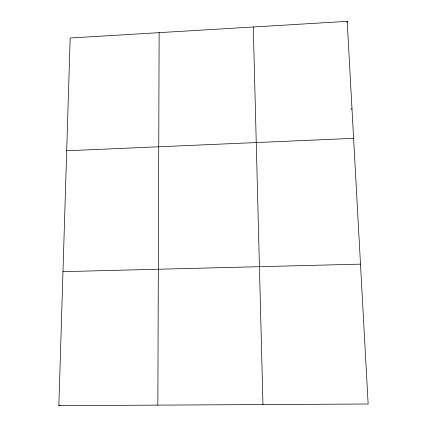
<?xml version="1.0" encoding="UTF-8"?>
<svg xmlns="http://www.w3.org/2000/svg" width="427" height="427" viewBox="0 0 427 427"><rect width="100%" height="100%" fill="white"/><g stroke="black" fill="none" stroke-linecap="round" stroke-linejoin="round"><path stroke-width="0.64" d="M157.857 405.127L159.132 32.649M58.851 405.65L70.177 37.998L347.194 21.35L368.149 404.006L58.851 405.65L60.122 405.367M346.975 22.567L347.194 21.35M351.651 109.461L351.955 108.309M66.703 150.768L353.599 138.343M62.982 271.657L360.489 264.132M253.286 26.992L262.968 404.566"/></g></svg>
